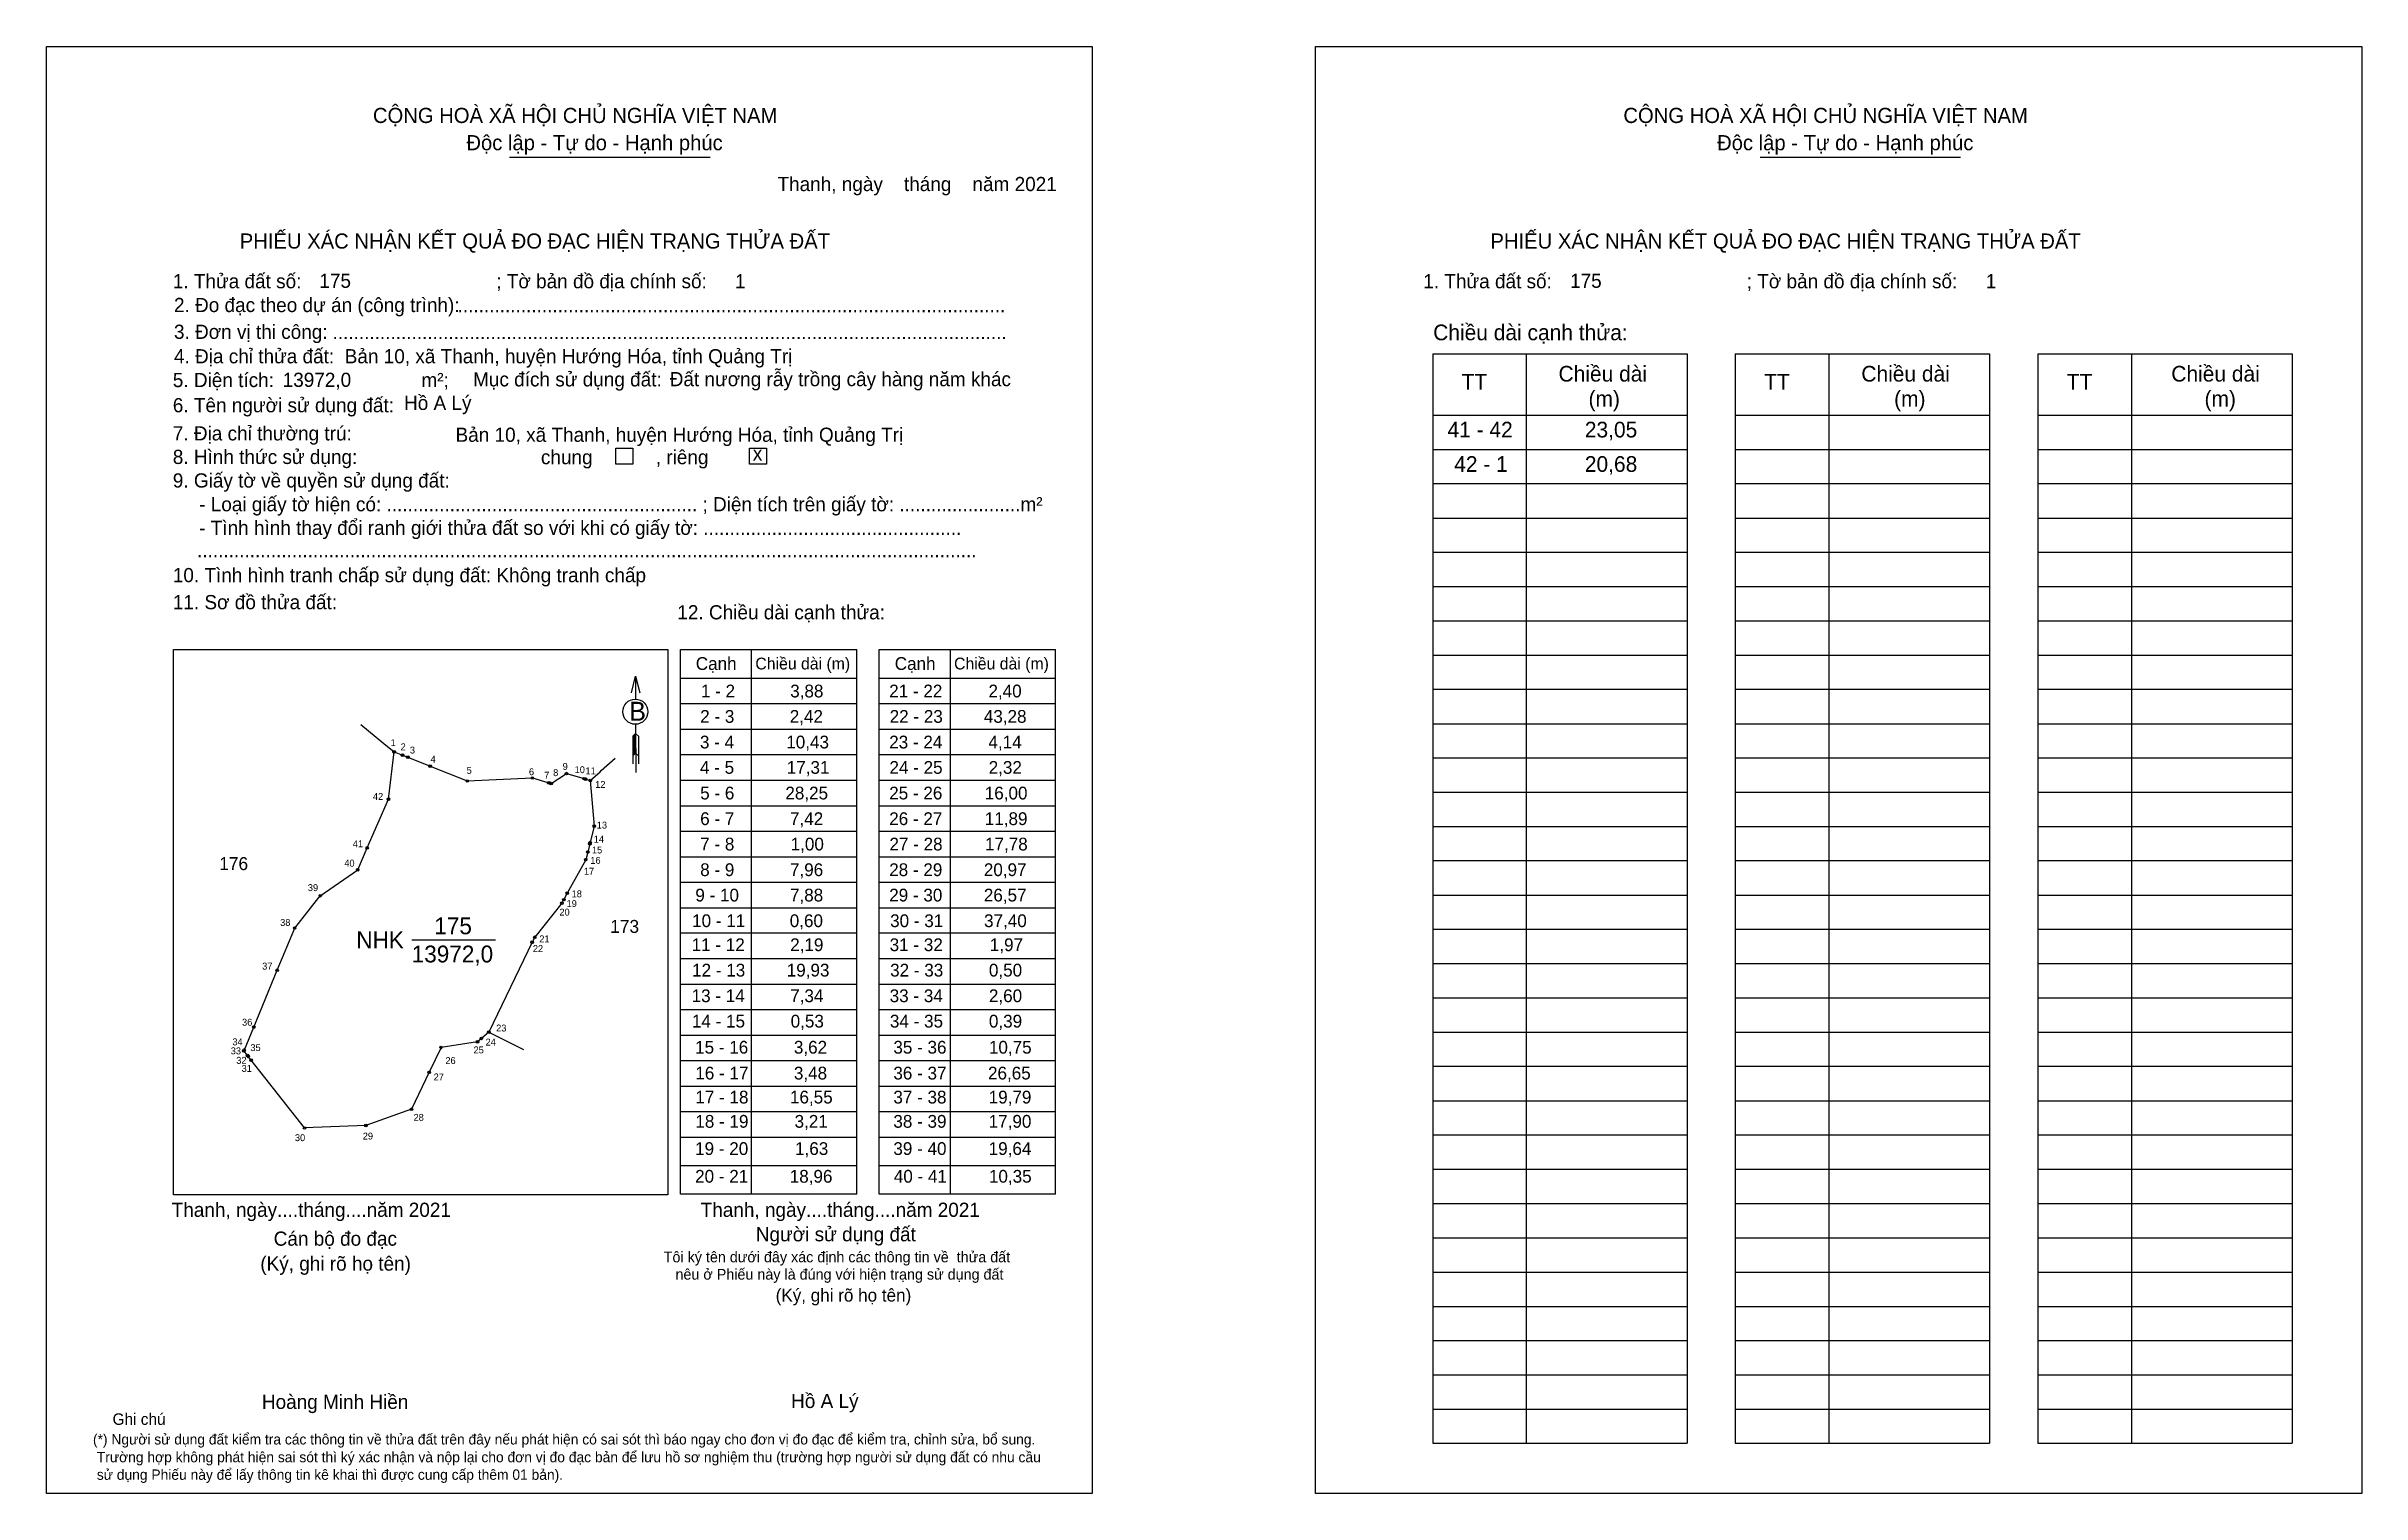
# Model space of a CAD drawing. Extents: x 545996 to 547000, y 1825299 to 1825926.
import ezdxf

# ---------------------------------------------------------------- set-up
doc = ezdxf.new("R2010")
doc.units = 0
for name, color, linetype in [('CanhThua', 7, 'Continuous'), ('kqddKhungInTrang1', 7, 'Continuous'), ('kqddKhungInTrang2', 7, 'Continuous'), ('kqddNoiDung', 7, 'Continuous'), ('kqddTemplate', 7, 'Continuous'), ('MocDinhThua', 7, 'Continuous'), ('NhanDiaChinhThua', 7, 'Continuous'), ('NhanTuCan', 7, 'Continuous'), ('RauThua', 7, 'Continuous'), ('SoHieuDinhThua', 7, 'Continuous')]:
    doc.layers.add(name, color=color, linetype=linetype)

msp = doc.modelspace()

# ---------------------------------------------------------------- linework, layer by layer
at = {"layer": 'CanhThua'}
for p, q in [((546144.7, 1825600), (546147.2, 1825620.5)), ((546147.2, 1825620.5), (546150.8, 1825619.1)), ((546150.8, 1825619.1), (546153.1, 1825618.2)), ((546153.1, 1825618.2), (546162.8, 1825614.3)), ((546162.8, 1825614.3), (546178.9, 1825607.9)), ((546178.9, 1825607.9), (546207.1, 1825609.2)), ((546207.1, 1825609.2), (546214.2, 1825607.1)), ((546215.2, 1825606.8), (546221.9, 1825611.1)), ((546221.9, 1825611.1), (546229.5, 1825608.9)), ((546229.5, 1825608.9), (546230.1, 1825608.7)), ((546230.1, 1825608.7), (546232.2, 1825608.1)), ((546232.2, 1825608.1), (546233.9, 1825588.3)), ((546135.5, 1825578.9), (546144.7, 1825600)), ((546214.2, 1825607.1), (546215.2, 1825606.8)), ((546233.9, 1825588.3), (546232.1, 1825581.2)), ((546131.4, 1825569.4), (546135.5, 1825578.9)), ((546232, 1825580.7), (546231.1, 1825577.1)), ((546232.1, 1825581.2), (546232, 1825580.7)), ((546115.2, 1825558.2), (546131.4, 1825569.4)), ((546230.2, 1825573.8), (546222.2, 1825559.3)), ((546231.1, 1825577.1), (546230.2, 1825573.8)), ((546104.1, 1825544.2), (546115.2, 1825558.2)), ((546222.2, 1825559.3), (546220.7, 1825556.5)), ((546219.9, 1825555), (546208.1, 1825540.2)), ((546220.7, 1825556.5), (546219.9, 1825555)), ((546096.5, 1825525.9), (546104.1, 1825544.2)), ((546207, 1825538.1), (546188.2, 1825499.1)), ((546208.1, 1825540.2), (546207, 1825538.1)), ((546086.4, 1825501.3), (546096.5, 1825525.9)), ((546082.3, 1825491.4), (546086.4, 1825501.3)), ((546188.2, 1825499.1), (546185, 1825496.4)), ((546082.1, 1825491), (546082.3, 1825491.4)), ((546083.7, 1825489), (546082.1, 1825491)), ((546084, 1825488.6), (546083.7, 1825489)), ((546085.2, 1825487), (546084, 1825488.6)), ((546167.5, 1825492.5), (546162.4, 1825481.7)), ((546183.3, 1825494.9), (546167.5, 1825492.5)), ((546185, 1825496.4), (546183.3, 1825494.9)), ((546108.4, 1825457.6), (546085.2, 1825487)), ((546162.4, 1825481.7), (546154.7, 1825465.7)), ((546134.9, 1825458.7), (546108.4, 1825457.6)), ((546154.7, 1825465.7), (546134.9, 1825458.7))]:
    msp.add_line(p, q, dxfattribs=at)
at = {"layer": 'kqddKhungInTrang1'}
msp.add_lwpolyline([(545996.5, 1825926.1), (546449.7, 1825926.1), (546449.7, 1825299.2), (545996.5, 1825299.2)], close=True, dxfattribs=at)
at = {"layer": 'kqddKhungInTrang2'}
msp.add_lwpolyline([(546546.4, 1825926.1), (546999.7, 1825926.1), (546999.7, 1825299.2), (546546.4, 1825299.2)], close=True, dxfattribs=at)
at = {"layer": 'kqddTemplate'}
for p, q in [((546197.2, 1825878.1), (546284.1, 1825878.1)), ((546739.1, 1825878.1), (546825.9, 1825878.1)), ((546597.2, 1825792.9), (546707.4, 1825792.9)), ((546597.2, 1825792.9), (546597.2, 1825321)), ((546637.7, 1825792.9), (546637.7, 1825321)), ((546707.4, 1825792.9), (546707.4, 1825321)), ((546728.3, 1825792.9), (546728.3, 1825321)), ((546728.3, 1825792.9), (546838.5, 1825792.9)), ((546768.8, 1825792.9), (546768.8, 1825321)), ((546838.5, 1825792.9), (546838.5, 1825321)), ((546859.4, 1825792.9), (546859.4, 1825321)), ((546859.4, 1825792.9), (546969.6, 1825792.9)), ((546899.9, 1825792.9), (546899.9, 1825321)), ((546969.6, 1825792.9), (546969.6, 1825321)), ((546597.2, 1825766.4), (546707.4, 1825766.4)), ((546728.3, 1825766.4), (546838.5, 1825766.4)), ((546859.4, 1825766.4), (546969.6, 1825766.4)), ((546597.2, 1825751.5), (546707.4, 1825751.5)), ((546728.3, 1825751.5), (546838.5, 1825751.5)), ((546859.4, 1825751.5), (546969.6, 1825751.5)), ((546597.2, 1825736.7), (546707.4, 1825736.7)), ((546728.3, 1825736.7), (546838.5, 1825736.7)), ((546859.4, 1825736.7), (546969.6, 1825736.7)), ((546597.2, 1825721.8), (546707.4, 1825721.8)), ((546728.3, 1825721.8), (546838.5, 1825721.8)), ((546859.4, 1825721.8), (546969.6, 1825721.8)), ((546597.2, 1825707), (546707.4, 1825707)), ((546728.3, 1825707), (546838.5, 1825707)), ((546859.4, 1825707), (546969.6, 1825707)), ((546597.2, 1825692.1), (546707.4, 1825692.1)), ((546728.3, 1825692.1), (546838.5, 1825692.1)), ((546859.4, 1825692.1), (546969.6, 1825692.1)), ((546597.2, 1825677.3), (546707.4, 1825677.3)), ((546728.3, 1825677.3), (546838.5, 1825677.3)), ((546859.4, 1825677.3), (546969.6, 1825677.3)), ((546271.2, 1825664.9), (546347.6, 1825664.9)), ((546271.2, 1825428.9), (546271.2, 1825664.9)), ((546301.9, 1825664.9), (546301.9, 1825428.9)), ((546347.6, 1825428.9), (546347.6, 1825664.9)), ((546357.4, 1825664.9), (546433.7, 1825664.9)), ((546357.4, 1825428.9), (546357.4, 1825664.9)), ((546388.1, 1825664.9), (546388.1, 1825428.9)), ((546433.7, 1825428.9), (546433.7, 1825664.9)), ((546597.2, 1825662.4), (546707.4, 1825662.4)), ((546728.3, 1825662.4), (546838.5, 1825662.4)), ((546859.4, 1825662.4), (546969.6, 1825662.4)), ((546251.8, 1825653.3), (546251.8, 1825643.4)), ((546271.2, 1825652.5), (546347.6, 1825652.5)), ((546357.4, 1825652.5), (546433.7, 1825652.5)), ((546271.2, 1825641.5), (546347.6, 1825641.5)), ((546357.4, 1825641.5), (546433.7, 1825641.5)), ((546597.2, 1825647.6), (546707.4, 1825647.6)), ((546728.3, 1825647.6), (546838.5, 1825647.6)), ((546859.4, 1825647.6), (546969.6, 1825647.6)), ((546251.8, 1825628.5), (546250.6, 1825627.3)), ((546251.8, 1825632.5), (546251.9, 1825611.6)), ((546251.8, 1825628.5), (546253.1, 1825627.3)), ((546271.2, 1825630.4), (546347.6, 1825630.4)), ((546357.4, 1825630.4), (546433.7, 1825630.4)), ((546597.2, 1825632.7), (546707.4, 1825632.7)), ((546728.3, 1825632.7), (546838.5, 1825632.7)), ((546859.4, 1825632.7), (546969.6, 1825632.7)), ((546251.8, 1825627.9), (546250.6, 1825626.7)), ((546251.8, 1825627.4), (546250.6, 1825626.1)), ((546250.6, 1825627.3), (546250.6, 1825615.3)), ((546251.8, 1825626.8), (546250.6, 1825625.6)), ((546251.8, 1825626.2), (546250.6, 1825625)), ((546251.8, 1825625.7), (546250.6, 1825624.4)), ((546251.8, 1825625.1), (546250.6, 1825623.9)), ((546251.8, 1825624.5), (546250.6, 1825623.3)), ((546251.8, 1825624), (546250.6, 1825622.7)), ((546251.8, 1825623.4), (546250.6, 1825622.2)), ((546251.8, 1825622.8), (546250.6, 1825621.6)), ((546251.8, 1825622.3), (546250.6, 1825621.1)), ((546251.8, 1825621.7), (546250.6, 1825620.5)), ((546251.8, 1825621.1), (546250.6, 1825619.9)), ((546251.8, 1825620.6), (546250.6, 1825619.4)), ((546251.8, 1825620), (546250.6, 1825618.8)), ((546251.8, 1825620), (546253.1, 1825618.8)), ((546253.1, 1825627.3), (546253.1, 1825615.3)), ((546271.2, 1825619.3), (546347.6, 1825619.3)), ((546357.4, 1825619.3), (546433.7, 1825619.3)), ((546271.2, 1825608.3), (546347.6, 1825608.3)), ((546357.4, 1825608.3), (546433.7, 1825608.3)), ((546597.2, 1825617.9), (546707.4, 1825617.9)), ((546728.3, 1825617.9), (546838.5, 1825617.9)), ((546859.4, 1825617.9), (546969.6, 1825617.9)), ((546597.2, 1825603), (546707.4, 1825603)), ((546728.3, 1825603), (546838.5, 1825603)), ((546859.4, 1825603), (546969.6, 1825603)), ((546271.2, 1825597.2), (546347.6, 1825597.2)), ((546357.4, 1825597.2), (546433.7, 1825597.2)), ((546597.2, 1825588.2), (546707.4, 1825588.2)), ((546728.3, 1825588.2), (546838.5, 1825588.2)), ((546859.4, 1825588.2), (546969.6, 1825588.2)), ((546271.2, 1825586.2), (546347.6, 1825586.2)), ((546357.4, 1825586.2), (546433.7, 1825586.2)), ((546271.2, 1825575.1), (546347.6, 1825575.1)), ((546357.4, 1825575.1), (546433.7, 1825575.1)), ((546597.2, 1825573.4), (546707.4, 1825573.4)), ((546728.3, 1825573.4), (546838.5, 1825573.4)), ((546859.4, 1825573.4), (546969.6, 1825573.4)), ((546271.2, 1825564.1), (546347.6, 1825564.1)), ((546357.4, 1825564.1), (546433.7, 1825564.1)), ((546597.2, 1825558.5), (546707.4, 1825558.5)), ((546728.3, 1825558.5), (546838.5, 1825558.5)), ((546859.4, 1825558.5), (546969.6, 1825558.5)), ((546271.2, 1825553), (546347.6, 1825553)), ((546357.4, 1825553), (546433.7, 1825553)), ((546347.6, 1825542), (546271.2, 1825542)), ((546433.7, 1825542), (546357.4, 1825542)), ((546597.2, 1825543.7), (546707.4, 1825543.7)), ((546728.3, 1825543.7), (546838.5, 1825543.7)), ((546859.4, 1825543.7), (546969.6, 1825543.7)), ((546347.6, 1825530.9), (546271.2, 1825530.9)), ((546433.7, 1825530.9), (546357.4, 1825530.9)), ((546597.2, 1825528.8), (546707.4, 1825528.8)), ((546728.3, 1825528.8), (546838.5, 1825528.8)), ((546859.4, 1825528.8), (546969.6, 1825528.8)), ((546347.6, 1825519.8), (546271.2, 1825519.8)), ((546433.7, 1825519.8), (546357.4, 1825519.8)), ((546347.6, 1825508.8), (546271.2, 1825508.8)), ((546433.7, 1825508.8), (546357.4, 1825508.8)), ((546597.2, 1825514), (546707.4, 1825514)), ((546728.3, 1825514), (546838.5, 1825514)), ((546859.4, 1825514), (546969.6, 1825514)), ((546597.2, 1825499.1), (546707.4, 1825499.1)), ((546728.3, 1825499.1), (546838.5, 1825499.1)), ((546859.4, 1825499.1), (546969.6, 1825499.1)), ((546347.6, 1825497.7), (546271.2, 1825497.7)), ((546433.7, 1825497.7), (546357.4, 1825497.7)), ((546347.6, 1825486.7), (546271.2, 1825486.7)), ((546433.7, 1825486.7), (546357.4, 1825486.7)), ((546597.2, 1825484.3), (546707.4, 1825484.3)), ((546728.3, 1825484.3), (546838.5, 1825484.3)), ((546859.4, 1825484.3), (546969.6, 1825484.3)), ((546347.6, 1825475.6), (546271.2, 1825475.6)), ((546433.7, 1825475.6), (546357.4, 1825475.6)), ((546597.2, 1825469.4), (546707.4, 1825469.4)), ((546728.3, 1825469.4), (546838.5, 1825469.4)), ((546859.4, 1825469.4), (546969.6, 1825469.4)), ((546347.6, 1825464.6), (546271.2, 1825464.6)), ((546433.7, 1825464.6), (546357.4, 1825464.6)), ((546347.6, 1825453.5), (546271.2, 1825453.5)), ((546433.7, 1825453.5), (546357.4, 1825453.5)), ((546597.2, 1825454.6), (546707.4, 1825454.6)), ((546728.3, 1825454.6), (546838.5, 1825454.6)), ((546859.4, 1825454.6), (546969.6, 1825454.6)), ((546347.6, 1825441.2), (546271.2, 1825441.2)), ((546433.7, 1825441.2), (546357.4, 1825441.2)), ((546597.2, 1825439.7), (546707.4, 1825439.7)), ((546728.3, 1825439.7), (546838.5, 1825439.7)), ((546859.4, 1825439.7), (546969.6, 1825439.7)), ((546347.6, 1825428.9), (546271.2, 1825428.9)), ((546433.7, 1825428.9), (546357.4, 1825428.9)), ((546597.2, 1825424.9), (546707.4, 1825424.9)), ((546728.3, 1825424.9), (546838.5, 1825424.9)), ((546859.4, 1825424.9), (546969.6, 1825424.9)), ((546597.2, 1825410), (546707.4, 1825410)), ((546728.3, 1825410), (546838.5, 1825410)), ((546859.4, 1825410), (546969.6, 1825410)), ((546597.2, 1825395.2), (546707.4, 1825395.2)), ((546728.3, 1825395.2), (546838.5, 1825395.2)), ((546859.4, 1825395.2), (546969.6, 1825395.2)), ((546597.2, 1825380.3), (546707.4, 1825380.3)), ((546728.3, 1825380.3), (546838.5, 1825380.3)), ((546859.4, 1825380.3), (546969.6, 1825380.3)), ((546597.2, 1825365.5), (546707.4, 1825365.5)), ((546728.3, 1825365.5), (546838.5, 1825365.5)), ((546859.4, 1825365.5), (546969.6, 1825365.5)), ((546597.2, 1825350.7), (546707.4, 1825350.7)), ((546728.3, 1825350.7), (546838.5, 1825350.7)), ((546859.4, 1825350.7), (546969.6, 1825350.7)), ((546597.2, 1825335.8), (546707.4, 1825335.8)), ((546728.3, 1825335.8), (546838.5, 1825335.8)), ((546859.4, 1825335.8), (546969.6, 1825335.8)), ((546597.2, 1825321), (546707.4, 1825321)), ((546728.3, 1825321), (546838.5, 1825321)), ((546859.4, 1825321), (546969.6, 1825321))]:
    msp.add_line(p, q, dxfattribs=at)
for points in [[(546243.2, 1825752), (546250.6, 1825752), (546250.6, 1825745.1), (546243.2, 1825745.1)], [(546301.2, 1825752), (546308.6, 1825752), (546308.6, 1825745.1), (546301.2, 1825745.1)], [(546051.6, 1825664.9), (546265.8, 1825664.9), (546265.8, 1825428.7), (546051.6, 1825428.7)]]:
    msp.add_lwpolyline(points, close=True, dxfattribs=at)
msp.add_lwpolyline([(546250, 1825646.1), (546251.8, 1825653.3), (546253.6, 1825646.1)], dxfattribs=at)
msp.add_circle((546251.7, 1825637.9), 5.44, dxfattribs=at)
at = {"layer": 'MocDinhThua'}
for centre in [(546147.2, 1825620.5), (546150.8, 1825619.1), (546153.1, 1825618.2), (546162.8, 1825614.3), (546178.9, 1825607.9), (546207.1, 1825609.2), (546221.9, 1825611.1), (546229.5, 1825608.9), (546230.1, 1825608.7), (546232.2, 1825608.1), (546144.7, 1825600), (546214.2, 1825607.1), (546215.2, 1825606.8), (546233.9, 1825588.3), (546135.5, 1825578.9), (546232, 1825580.7), (546232.1, 1825581.2), (546131.4, 1825569.4), (546230.2, 1825573.8), (546231.1, 1825577.1), (546115.2, 1825558.2), (546222.2, 1825559.3), (546219.9, 1825555), (546220.7, 1825556.5), (546104.1, 1825544.2), (546207, 1825538.1), (546208.1, 1825540.2), (546096.5, 1825525.9), (546086.4, 1825501.3), (546188.2, 1825499.1), (546082.1, 1825491), (546082.3, 1825491.4), (546083.7, 1825489), (546084, 1825488.6), (546167.5, 1825492.5), (546183.3, 1825494.9), (546185, 1825496.4), (546085.2, 1825487), (546162.4, 1825481.7), (546108.4, 1825457.6), (546134.9, 1825458.7), (546154.7, 1825465.7)]:
    msp.add_circle(centre, 0.561, dxfattribs=at)
at = {"layer": 'NhanDiaChinhThua'}
msp.add_line((546154.8, 1825539.1), (546191.1, 1825539.1), dxfattribs=at)
at = {"layer": 'RauThua'}
for p, q in [((546132.8, 1825632.3), (546142.7, 1825624.2)), ((546142.7, 1825624.2), (546147.2, 1825620.5)), ((546232.2, 1825608.1), (546236.4, 1825611.9)), ((546236.4, 1825611.9), (546236.9, 1825612.4)), ((546236.9, 1825612.4), (546242.9, 1825617.8)), ((546188.2, 1825499.1), (546194.8, 1825495.8)), ((546194.8, 1825495.8), (546196, 1825495.2)), ((546196, 1825495.2), (546203.2, 1825491.6))]:
    msp.add_line(p, q, dxfattribs=at)

# ---------------------------------------------------------------- texts
at = {"layer": 'kqddNoiDung'}
for s, height, p in [('Thanh, ngày    tháng    năm 2021  ', 6.142, (546313.3, 1825863.4)), ('175', 6.14, (546114.8, 1825821.5)), ('1', 6.14, (546294.9, 1825821.3)), ('175', 6.14, (546656.7, 1825821.5)), ('1', 6.14, (546836.8, 1825821.3)), ('........................................................................................................', 6.1421, (546174.7, 1825810.9)), ('................................................................................................................................', 6.1421, (546120.5, 1825799.3)), ('13972,0', 6.14, (546098.9, 1825778.6)), ('Đất nương rẫy trồng cây hàng năm khác', 6.142, (546266.6, 1825778.9)), ('Hồ A Lý', 6.14, (546151.5, 1825768.6)), ('Bản 10, xã Thanh, huyện Hướng Hóa, tỉnh Quảng Trị', 6.142, (546173.8, 1825754.8)), ('41 - 42', 6.79, (546603.6, 1825756.7)), ('23,05', 6.79, (546663.1, 1825756.7)), ('x', 6.14, (546302.6, 1825746.7)), ('42 - 1', 6.79, (546606.5, 1825741.8)), ('20,68', 6.79, (546663.1, 1825741.8)), ('1 - 2', 5.53, (546280.1, 1825644.1)), ('3,88', 5.53, (546318.8, 1825644.1)), ('21 - 22', 5.53, (546361.7, 1825644.1)), ('2,40', 5.53, (546404.7, 1825644.1)), ('2 - 3', 5.53, (546279.8, 1825633.1)), ('2,42', 5.53, (546318.6, 1825633.1)), ('22 - 23', 5.53, (546361.9, 1825633.1)), ('43,28', 5.53, (546402.7, 1825633.1)), ('3 - 4', 5.53, (546279.7, 1825622)), ('10,43', 5.53, (546317.1, 1825622)), ('23 - 24', 5.53, (546361.7, 1825622)), ('4,14', 5.53, (546404.7, 1825622)), ('4 - 5', 5.53, (546279.7, 1825611)), ('17,31', 5.53, (546317.3, 1825611)), ('24 - 25', 5.53, (546361.8, 1825611)), ('2,32', 5.53, (546404.8, 1825611)), ('5 - 6', 5.53, (546279.8, 1825599.9)), ('28,25', 5.53, (546316.7, 1825599.9)), ('25 - 26', 5.53, (546361.7, 1825599.9)), ('16,00', 5.53, (546403.1, 1825599.9)), ('6 - 7', 5.53, (546279.8, 1825588.8)), ('7,42', 5.53, (546318.7, 1825588.8)), ('26 - 27', 5.53, (546361.7, 1825588.8)), ('11,89', 5.53, (546403.1, 1825588.8)), ('7 - 8', 5.53, (546279.8, 1825577.8)), ('1,00', 5.53, (546319, 1825577.8)), ('27 - 28', 5.53, (546361.8, 1825577.8)), ('17,78', 5.53, (546403.2, 1825577.8)), ('8 - 9', 5.53, (546279.8, 1825566.7)), ('7,96', 5.53, (546318.7, 1825566.7)), ('28 - 29', 5.53, (546361.7, 1825566.7)), ('20,97', 5.53, (546402.7, 1825566.7)), ('9 - 10', 5.53, (546277.7, 1825555.7)), ('7,88', 5.53, (546318.7, 1825555.7)), ('29 - 30', 5.53, (546361.7, 1825555.7)), ('26,57', 5.53, (546402.7, 1825555.7)), ('10 - 11', 5.53, (546276.3, 1825544.6)), ('0,60', 5.53, (546318.6, 1825544.6)), ('30 - 31', 5.53, (546362.1, 1825544.6)), ('37,40', 5.53, (546402.8, 1825544.6)), ('11 - 12', 5.53, (546276.1, 1825534.2)), ('2,19', 5.53, (546318.8, 1825534.2)), ('31 - 32', 5.53, (546361.9, 1825534.2)), ('1,97', 5.53, (546405.3, 1825534.2)), ('12 - 13', 5.53, (546276.3, 1825523.2)), ('19,93', 5.53, (546317.3, 1825523.2)), ('32 - 33', 5.53, (546362.1, 1825523.2)), ('0,50', 5.53, (546404.9, 1825523.2)), ('13 - 14', 5.53, (546276.1, 1825512.1)), ('7,34', 5.53, (546318.8, 1825512.1)), ('33 - 34', 5.53, (546361.9, 1825512.1)), ('2,60', 5.53, (546404.9, 1825512.1)), ('14 - 15', 5.53, (546276.2, 1825501.1)), ('0,53', 5.53, (546319, 1825501.1)), ('34 - 35', 5.53, (546362, 1825501.1)), ('0,39', 5.53, (546404.9, 1825501.1)), ('15 - 16', 5.53, (546277.6, 1825489.8)), ('3,62', 5.53, (546320.4, 1825489.8)), ('35 - 36', 5.53, (546363.5, 1825489.8)), ('10,75', 5.53, (546404.9, 1825489.8)), ('16 - 17', 5.53, (546277.7, 1825478.6)), ('3,48', 5.53, (546320.4, 1825478.6)), ('36 - 37', 5.53, (546363.5, 1825478.6)), ('26,65', 5.53, (546404.5, 1825478.6)), ('17 - 18', 5.53, (546277.7, 1825468.2)), ('16,55', 5.53, (546318.7, 1825468.2)), ('37 - 38', 5.53, (546363.5, 1825468.2)), ('19,79', 5.53, (546404.8, 1825468.2)), ('18 - 19', 5.53, (546277.7, 1825457.7)), ('3,21', 5.53, (546320.7, 1825457.7)), ('38 - 39', 5.53, (546363.5, 1825457.7)), ('17,90', 5.53, (546404.8, 1825457.7)), ('19 - 20', 5.53, (546277.6, 1825445.9)), ('1,63', 5.53, (546320.9, 1825445.9)), ('39 - 40', 5.53, (546363.5, 1825445.9)), ('19,64', 5.53, (546404.8, 1825445.9)), ('20 - 21', 5.53, (546277.6, 1825433.9)), ('18,96', 5.53, (546318.6, 1825433.9)), ('40 - 41', 5.53, (546363.7, 1825433.9)), ('10,35', 5.53, (546404.9, 1825433.9)), ('Thanh, ngày....tháng....năm 2021', 6.142, (546050.8, 1825419.1)), ('Thanh, ngày....tháng....năm 2021', 6.142, (546280, 1825419.1)), ('Hồ A Lý', 6.14, (546319.2, 1825336.3))]:
    msp.add_text(s, height=height, dxfattribs=at).set_placement(p)
at = {"layer": 'kqddTemplate'}
for s, height, p in [('CỘNG HOÀ XÃ HỘI CHỦ NGHĨA VIỆT NAM', 6.552, (546138, 1825892.9)), ('CỘNG HOÀ XÃ HỘI CHỦ NGHĨA VIỆT NAM', 6.552, (546679.8, 1825892.9)), ('Độc lập - Tự do - Hạnh phúc', 6.552, (546178.5, 1825881.1)), ('Độc lập - Tự do - Hạnh phúc', 6.552, (546720.4, 1825881.1)), ('PHIẾU XÁC NHẬN KẾT QUẢ ĐO ĐẠC HIỆN TRẠNG THỬA ĐẤT', 6.552, (546080.3, 1825838.5)), ('PHIẾU XÁC NHẬN KẾT QUẢ ĐO ĐẠC HIỆN TRẠNG THỬA ĐẤT', 6.552, (546622.2, 1825838.5)), ('1. Thửa đất số:                                     ; Tờ bản đồ địa chính số:', 6.142, (546051.3, 1825821.3)), ('1. Thửa đất số:                                     ; Tờ bản đồ địa chính số:', 6.142, (546593.1, 1825821.3)), ('2. Đo đạc theo dự án (công trình): ', 6.142, (546051.8, 1825811)), ('3. Đơn vị thi công: ', 6.142, (546051.8, 1825799.4)), ('Chiều dài cạnh thửa:', 6.787, (546597.4, 1825798.8)), ('4. Địa chỉ thửa đất:  Bản 10, xã Thanh, huyện Hướng Hóa, tỉnh Quảng Trị', 6.142, (546051.8, 1825788.8)), ('5. Diện tích:                            m²; ', 6.142, (546051.3, 1825778.5)), ('Mục đích sử dụng đất:', 6.142, (546181.4, 1825778.8)), ('TT', 6.79, (546609.7, 1825777.4)), ('Chiều dài', 6.79, (546651.7, 1825780.9)), ('TT', 6.79, (546740.8, 1825777.4)), ('Chiều dài', 6.79, (546782.9, 1825780.9)), ('TT', 6.79, (546871.9, 1825777.4)), ('Chiều dài', 6.79, (546917.2, 1825780.9)), ('6. Tên người sử dụng đất:', 6.142, (546051.3, 1825767.6)), ('(m)', 6.79, (546664.7, 1825770.1)), ('(m)', 6.79, (546797.1, 1825770.1)), ('(m)', 6.79, (546931.6, 1825770.1)), ('7. Địa chỉ thường trú:', 6.142, (546051.3, 1825755.4)), ('8. Hình thức sử dụng:', 6.142, (546051.3, 1825745.2)), ('chung            , riêng', 6.142, (546210.8, 1825745.1)), ('9. Giấy tờ về quyền sử dụng đất:', 6.142, (546051.3, 1825735)), ('     - Loại giấy tờ hiện có: ........................................................... ; Diện tích trên giấy tờ: .......................m²', 6.1421, (546051.3, 1825724.7)), ('     - Tình hình thay đổi ranh giới thửa đất so với khi có giấy tờ: .................................................', 6.1421, (546051.3, 1825714.5)), ('10. Tình hình tranh chấp sử dụng đất: Không tranh chấp', 6.142, (546051.3, 1825694)), ('....................................................................................................................................................', 6.1421, (546061.8, 1825704.8)), ('11. Sơ đồ thửa đất:', 6.142, (546051.3, 1825682.3)), ('12. Chiều dài cạnh thửa:', 6.142, (546269.9, 1825677.9)), ('Cạnh', 5.53, (546277.9, 1825656)), ('Chiều dài (m)', 5.118, (546303.7, 1825656.2)), ('Cạnh', 5.53, (546364.1, 1825656)), ('Chiều dài (m)', 5.118, (546389.8, 1825656.2)), ('B', 8.19, (546249, 1825634)), ('Cán bộ đo đạc', 6.142, (546095, 1825406.6)), ('Người sử dụng đất', 6.142, (546303.9, 1825408.5)), ('(Ký, ghi rõ họ tên)', 6.142, (546089.2, 1825395.8)), ('Tôi ký tên dưới đây xác định các thông tin về  thửa đất ', 4.643, (546264, 1825399.4)), ('nêu ở Phiếu này là đúng với hiện trạng sử dụng đất', 4.643, (546269.1, 1825391.9)), ('(Ký, ghi rõ họ tên)', 5.528, (546312.5, 1825382.4)), ('Hoàng Minh Hiền', 6.142, (546089.9, 1825335.9)), ('Ghi chú', 4.98, (546025.2, 1825329)), ('(*) Người sử dụng đất kiểm tra các thông tin về thửa đất trên đây nếu phát hiện có sai sót thì báo ngay cho đơn vị đo đạc để kiểm tra, chỉnh sửa, bổ sung.', 4.4776, (546016.7, 1825320.5)), (' Trường hợp không phát hiện sai sót thì ký xác nhận và nộp lại cho đơn vị đo đạc bản để lưu hồ sơ nghiệm thu (trường hợp người sử dụng đất có nhu cầu', 4.4776, (546016.7, 1825312.8)), (' sử dụng Phiếu này để lấy thông tin kê khai thì được cung cấp thêm 01 bản).', 4.478, (546016.7, 1825305.2))]:
    msp.add_text(s, height=height, dxfattribs=at).set_placement(p)
at = {"layer": 'NhanDiaChinhThua'}
for s, p in [('175', (546164.6, 1825541.5)), ('NHK', (546130.8, 1825535.4)), ('13972,0', (546154.8, 1825529.3))]:
    msp.add_text(s, height=7.3, dxfattribs=at).set_placement(p)
at = {"layer": 'NhanTuCan'}
for s, p in [('176', (546071.4, 1825569.3)), ('173', (546240.8, 1825542.1))]:
    msp.add_text(s, height=5.61, dxfattribs=at).set_placement(p)
at = {"layer": 'SoHieuDinhThua'}
for s, p in [('1', (546145.7, 1825623)), ('2', (546150, 1825621.2)), ('3', (546154, 1825619.8)), ('4', (546163, 1825615.9)), ('5', (546178.6, 1825611)), ('6', (546205.6, 1825610.4)), ('7', (546212.2, 1825608.9)), ('8', (546216.1, 1825610)), ('9', (546220.2, 1825612.7)), ('10', (546225.4, 1825611.3)), ('11', (546230.1, 1825610.8)), ('42', (546138, 1825599.7)), ('12', (546234.3, 1825604.9)), ('13', (546235, 1825587.3)), ('41', (546129.3, 1825579.2)), ('15', (546232.9, 1825576.5)), ('14', (546233.7, 1825581.2)), ('40', (546125.6, 1825570.8)), ('17', (546229.4, 1825567.3)), ('16', (546232.2, 1825572)), ('39', (546109.8, 1825560.2)), ('18', (546224.1, 1825557.5)), ('38', (546097.8, 1825545.1)), ('20', (546218.8, 1825549.6)), ('19', (546221.9, 1825553.3)), ('21', (546210.1, 1825538)), ('37', (546090, 1825526.2)), ('22', (546207.3, 1825533.8)), ('36', (546081.3, 1825501.9)), ('23', (546191.4, 1825499.4)), ('33', (546076.4, 1825489.5)), ('34', (546077.1, 1825493.4)), ('32', (546078.8, 1825485.4)), ('35', (546084.9, 1825490.9)), ('26', (546169.4, 1825485.3)), ('25', (546181.6, 1825489.9)), ('24', (546186.8, 1825493.3)), ('31', (546081.1, 1825481.9)), ('27', (546164.3, 1825478.2)), ('28', (546155.6, 1825460.7)), ('30', (546104.2, 1825451.9)), ('29', (546133.6, 1825452.6))]:
    msp.add_text(s, height=2.99, dxfattribs=at).set_placement(p)

doc.saveas('drawing.dxf')
